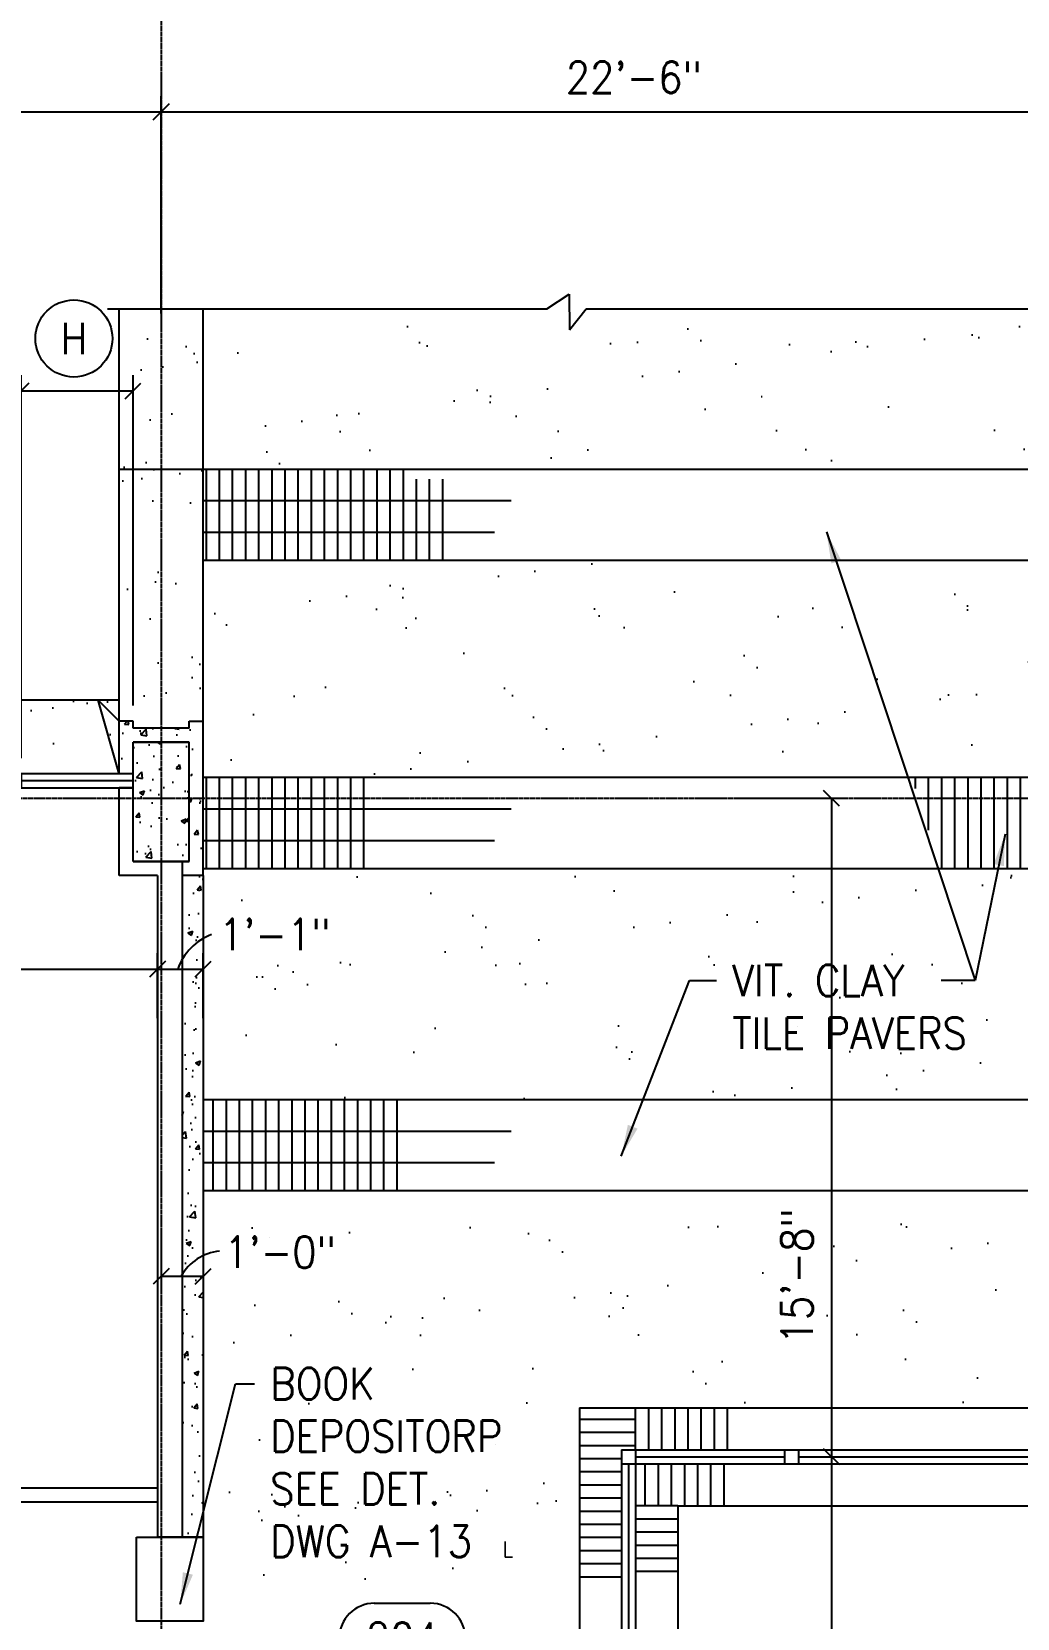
# Model space of a CAD drawing. Header units: inches. Extents: x 388 to 4053, y 352 to 2882.
# Drawn here: x 1710.1 to 1991.6, y 2171.1 to 2624.2 of the extents above; entities that cross this region are included whole.
import ezdxf
from ezdxf.enums import TextEntityAlignment as Align

# ---------------------------------------------------------------- set-up
doc = ezdxf.new("R2010")
doc.units = ezdxf.units.IN
doc.header["$LTSCALE"] = 0.5
doc.header["$MEASUREMENT"] = 0
doc.linetypes.add('CENTER', pattern=[3.25, 2.5, -0.25, 0.25, -0.25])
for name, color, linetype in [('A-ANNO-DIMS', 7, 'Continuous'), ('A-ANNO-TEXT', 7, 'Continuous'), ('A-COLS', 2, 'Continuous'), ('A-COLS-PATT', 8, 'Continuous'), ('A-DOOR-IDEN', 7, 'Continuous'), ('A-FLOR-LEVL', 2, 'Continuous'), ('A-FLOR-PATT', 8, 'Continuous'), ('A-FURN', 3, 'Continuous'), ('A-GLAZ', 3, 'Continuous'), ('A-GLAZ-IDEN', 7, 'Continuous'), ('A-GRID', 8, 'CENTER'), ('A-SECT-SYMB', 7, 'Continuous'), ('A-WALL', 2, 'Continuous'), ('A-WALL-PATT', 8, 'Continuous')]:
    doc.layers.add(name, color=color, linetype=linetype)
doc.styles.add('ROMANS', font='romans.shx', dxfattribs={"width": 0.9})
doc.dimstyles.new('DIM96', dxfattribs={"dimscale": 96, "dimtxt": 0.09375, "dimasz": 0.046875, "dimexe": 0.046875, "dimexo": 0.046875, "dimgap": 0.046875, "dimtad": 1, "dimdec": 4, "dimzin": 3, "dimdsep": 46, "dimlunit": 4, "dimtxsty": 'ROMANS', "dimblk": 'OBLIQUE', "dimcen": 0.046875, "dimaunit": 1, "dimazin": 0, "dimtfac": 0.7, "dimtdec": 4, "dimtofl": 0, "dimtmove": 2, "dimatfit": 3, "dimldrblk": 'OBLIQUE', "dimfxl": 0, "dimfrac": 1, "dimtolj": 1, "dimtzin": 0, "dimarcsym": 0})
doc.dimstyles.new('LD96', dxfattribs={"dimscale": 96, "dimtxt": 0.09375, "dimasz": 0.09375, "dimexe": 0.046875, "dimexo": 0.046875, "dimgap": 0.046875, "dimtad": 0, "dimdec": 4, "dimzin": 3, "dimdsep": 46, "dimlunit": 4, "dimtxsty": 'ROMANS', "dimcen": 0.046875, "dimaunit": 1, "dimadec": 0, "dimazin": 0, "dimtfac": 0.7, "dimtdec": 4, "dimtofl": 0, "dimtmove": 2, "dimatfit": 3, "dimfxl": 0, "dimfrac": 1, "dimtolj": 1, "dimtzin": 0, "dimarcsym": 0})
pattern_1 = [(90, (8.7496, 0.503), (-3.75, 2e-16), [])]
pattern_2 = [(37.5, (10.54, -1.04), (-1.25987, 38.53648), [0, -30.4, 0, -34, 0, -32.5]), (7.5, (10.54, -1.04), (35.3955, 56.4429), [0, -16.4, 0, -27.4, 0, -10.5]), (327.5, (-14.06, -1.04), (62.28284, 0.11318), [0, -10, 0, -36, 0, -47]), (317.5, (-14.06, -1.04), (60.1225, 17.5535), [0, -5, 0, -23.6, 0, -27])]

# ---------------------------------------------------------------- blocks, each defined once
blk = doc.blocks.new('_Oblique')
at = {"color": 0, "lineweight": -2}
blk.add_line((-0.5, -0.5), (0.5, 0.5), dxfattribs=at)
blk = doc.blocks.new('*D2')
at = {"layer": 'A-ANNO-DIMS', "color": 0, "lineweight": -2}
for p, q in [((659.08, 2615.5), (659.08, 2657.96)), ((3645.08, 2530.14), (3645.08, 2657.96)), ((659.08, 2653.46), (3645.08, 2653.46))]:
    blk.add_line(p, q, dxfattribs=at)
at = {"layer": 'Defpoints', "color": 0}
for p in [(3645.08, 2653.46), (659.08, 2611), (3645.08, 2525.64)]:
    blk.add_point(p, dxfattribs=at)
at = {"layer": 'A-ANNO-DIMS', "color": 0, "lineweight": -2, "xscale": 4.5, "yscale": 4.5, "zscale": 4.5, "rotation": 180}
blk.add_blockref('_Oblique', (659.08, 2653.46), dxfattribs=at)
at = {"layer": 'A-ANNO-DIMS', "color": 0, "lineweight": -2, "xscale": 4.5, "yscale": 4.5, "zscale": 4.5}
blk.add_blockref('_Oblique', (3645.08, 2653.46), dxfattribs=at)
at = {"layer": 'A-ANNO-DIMS', "color": 0, "insert": (2152.08, 2663.31), "char_height": 9, "attachment_point": 5, "style": 'ROMANS'}
blk.add_mtext('\\A1;248\'-10"', dxfattribs=at)
blk = doc.blocks.new('*D6')
at = {"layer": 'A-ANNO-DIMS', "color": 0, "lineweight": -2}
for p, q in [((1477.08, 2547.74), (1477.08, 2605.8)), ((1747.08, 2543.74), (1747.08, 2605.8)), ((1477.08, 2601.3), (1747.08, 2601.3))]:
    blk.add_line(p, q, dxfattribs=at)
at = {"layer": 'Defpoints', "color": 0}
for p in [(1747.08, 2601.3), (1477.08, 2543.24), (1747.08, 2539.24)]:
    blk.add_point(p, dxfattribs=at)
at = {"layer": 'A-ANNO-DIMS', "color": 0, "lineweight": -2, "xscale": 4.5, "yscale": 4.5, "zscale": 4.5, "rotation": 180}
blk.add_blockref('_Oblique', (1477.08, 2601.3), dxfattribs=at)
at = {"layer": 'A-ANNO-DIMS', "color": 0, "lineweight": -2, "xscale": 4.5, "yscale": 4.5, "zscale": 4.5}
blk.add_blockref('_Oblique', (1747.08, 2601.3), dxfattribs=at)
at = {"layer": 'A-ANNO-DIMS', "color": 0, "insert": (1612.08, 2611.16), "char_height": 9, "attachment_point": 5, "style": 'ROMANS'}
blk.add_mtext('\\A1;22\'-6"', dxfattribs=at)
blk = doc.blocks.new('*D7')
at = {"layer": 'A-ANNO-DIMS', "color": 0, "lineweight": -2}
for p, q in [((1747.08, 2543.74), (1747.08, 2605.8)), ((2017.08, 2534.7), (2017.08, 2605.8)), ((1747.08, 2601.3), (2017.08, 2601.3))]:
    blk.add_line(p, q, dxfattribs=at)
at = {"layer": 'Defpoints', "color": 0}
for p in [(2017.08, 2601.3), (1747.08, 2539.24), (2017.08, 2530.2)]:
    blk.add_point(p, dxfattribs=at)
at = {"layer": 'A-ANNO-DIMS', "color": 0, "lineweight": -2, "xscale": 4.5, "yscale": 4.5, "zscale": 4.5, "rotation": 180}
blk.add_blockref('_Oblique', (1747.08, 2601.3), dxfattribs=at)
at = {"layer": 'A-ANNO-DIMS', "color": 0, "lineweight": -2, "xscale": 4.5, "yscale": 4.5, "zscale": 4.5}
blk.add_blockref('_Oblique', (2017.08, 2601.3), dxfattribs=at)
at = {"layer": 'A-ANNO-DIMS', "color": 0, "insert": (1882.08, 2611.16), "char_height": 9, "attachment_point": 5, "style": 'ROMANS'}
blk.add_mtext('\\A1;22\'-6"', dxfattribs=at)
blk = doc.blocks.new('GLAZ1')
for p, q in [((0, 0), (-4, 0)), ((-4, 0), (-4, -32)), ((-2, -32), (-2, 0)), ((0, -32), (0, 0)), ((-4, -32), (0, -32))]:
    blk.add_line(p, q)
blk = doc.blocks.new('IDEN3')
for p, q in [((-0.0833, 0.1042), (0.0833, 0.1042)), ((-0.0833, -0.1042), (0.0833, -0.1042))]:
    blk.add_line(p, q)
for centre, start, end in [((-0.0833, 0), 90, 270), ((0.0833, 0), 270, 90)]:
    blk.add_arc(centre, 0.1042, start, end)
at = {"style": 'ROMANS', "width": 0.9}
blk.add_attdef('#', text='', height=0.0938, dxfattribs=at).set_placement((0, 0), align=Align.MIDDLE_CENTER)
blk = doc.blocks.new('IDENM1')
blk.add_circle((0, 0), 0.1146)
at = {"style": 'ROMANS', "width": 0.9}
blk.add_attdef('#', text='', height=0.0938, dxfattribs=at).set_placement((0, 0), align=Align.MIDDLE)
blk = doc.blocks.new('*D49')
at = {"layer": 'A-ANNO-DIMS', "color": 0, "lineweight": -2}
for p, q in [((1614.08, 2350.47), (1614.08, 2361.03)), ((1746.08, 2342.45), (1746.08, 2361.03)), ((1614.08, 2356.53), (1746.08, 2356.53))]:
    blk.add_line(p, q, dxfattribs=at)
at = {"layer": 'Defpoints', "color": 0}
for p in [(1746.08, 2356.53), (1614.08, 2345.97), (1746.08, 2337.95)]:
    blk.add_point(p, dxfattribs=at)
at = {"layer": 'A-ANNO-DIMS', "color": 0, "lineweight": -2, "xscale": 4.5, "yscale": 4.5, "zscale": 4.5, "rotation": 180}
blk.add_blockref('_Oblique', (1614.08, 2356.53), dxfattribs=at)
at = {"layer": 'A-ANNO-DIMS', "color": 0, "lineweight": -2, "xscale": 4.5, "yscale": 4.5, "zscale": 4.5}
blk.add_blockref('_Oblique', (1746.08, 2356.53), dxfattribs=at)
at = {"layer": 'A-ANNO-DIMS', "color": 0, "insert": (1655.22, 2366.39), "char_height": 9, "attachment_point": 5, "style": 'ROMANS'}
blk.add_mtext('\\A1;11\'-0"', dxfattribs=at)
blk = doc.blocks.new('*D50')
at = {"layer": 'A-ANNO-DIMS', "color": 0, "lineweight": -2}
for p, q in [((1746.08, 2342.45), (1746.08, 2361.03)), ((1759.08, 2342.45), (1759.08, 2361.03)), ((1746.08, 2356.53), (1759.08, 2356.53))]:
    blk.add_line(p, q, dxfattribs=at)
at = {"layer": 'Defpoints', "color": 0}
for p in [(1759.08, 2356.53), (1746.08, 2337.95), (1759.08, 2337.95)]:
    blk.add_point(p, dxfattribs=at)
at = {"layer": 'A-ANNO-DIMS', "color": 0, "lineweight": -2, "xscale": 4.5, "yscale": 4.5, "zscale": 4.5, "rotation": 180}
blk.add_blockref('_Oblique', (1746.08, 2356.53), dxfattribs=at)
at = {"layer": 'A-ANNO-DIMS', "color": 0, "lineweight": -2, "xscale": 4.5, "yscale": 4.5, "zscale": 4.5}
blk.add_blockref('_Oblique', (1759.08, 2356.53), dxfattribs=at)
at = {"layer": 'A-ANNO-DIMS', "color": 0, "insert": (1779.57, 2366.39), "char_height": 9, "attachment_point": 5, "style": 'ROMANS'}
blk.add_mtext('\\A1;1\'-1"', dxfattribs=at)
blk = doc.blocks.new('*D56')
at = {"layer": 'A-ANNO-DIMS', "color": 0, "lineweight": -2}
for p, q in [((1911.57, 2405.28), (1943.02, 2405.28)), ((1938.52, 2405.28), (1938.52, 2217.28)), ((1934.6, 2217.28), (1943.02, 2217.28))]:
    blk.add_line(p, q, dxfattribs=at)
at = {"layer": 'Defpoints', "color": 0}
for p in [(1907.07, 2405.28), (1930.1, 2217.28), (1938.52, 2217.28)]:
    blk.add_point(p, dxfattribs=at)
at = {"layer": 'A-ANNO-DIMS', "color": 0, "lineweight": -2, "xscale": 4.5, "yscale": 4.5, "zscale": 4.5}
for p, rotation in [((1938.52, 2405.28), 90), ((1938.52, 2217.28), 270)]:
    blk.add_blockref('_Oblique', p, dxfattribs=dict(at, rotation=rotation))
at = {"layer": 'A-ANNO-DIMS', "color": 0, "insert": (1928.66, 2268.79), "char_height": 9, "attachment_point": 5, "rotation": 90, "style": 'ROMANS'}
blk.add_mtext('\\A1;15\'-8"', dxfattribs=at)
blk = doc.blocks.new('*D57')
at = {"layer": 'A-ANNO-DIMS', "color": 0, "lineweight": -2}
for p, q in [((1934.6, 2217.28), (1943.02, 2217.28)), ((1938.52, 2217.28), (1938.52, 1857.28)), ((1932.59, 1857.28), (1943.02, 1857.28))]:
    blk.add_line(p, q, dxfattribs=at)
at = {"layer": 'Defpoints', "color": 0}
for p in [(1930.1, 2217.28), (1928.09, 1857.28), (1938.52, 1857.28)]:
    blk.add_point(p, dxfattribs=at)
at = {"layer": 'A-ANNO-DIMS', "color": 0, "lineweight": -2, "xscale": 4.5, "yscale": 4.5, "zscale": 4.5}
for p, rotation in [((1938.52, 2217.28), 90), ((1938.52, 1857.28), 270)]:
    blk.add_blockref('_Oblique', p, dxfattribs=dict(at, rotation=rotation))
at = {"layer": 'A-ANNO-DIMS', "color": 0, "insert": (1928.66, 2037.28), "char_height": 9, "attachment_point": 5, "rotation": 90, "style": 'ROMANS'}
blk.add_mtext('\\A1;30\'-0"', dxfattribs=at)
blk = doc.blocks.new('*D89')
at = {"layer": 'A-GLAZ-IDEN', "color": 0, "lineweight": -2}
for p, q in [((1707.08, 2416.78), (1707.08, 2526.08)), ((1739.08, 2431.78), (1739.08, 2526.08)), ((1739.08, 2521.58), (1707.08, 2521.58))]:
    blk.add_line(p, q, dxfattribs=at)
at = {"layer": 'Defpoints', "color": 0}
for p in [(1707.08, 2521.58), (1739.08, 2427.28), (1707.08, 2412.28)]:
    blk.add_point(p, dxfattribs=at)
at = {"layer": 'A-GLAZ-IDEN', "color": 0, "lineweight": -2, "xscale": 4.5, "yscale": 4.5, "zscale": 4.5, "rotation": 180}
blk.add_blockref('_Oblique', (1707.08, 2521.58), dxfattribs=at)
at = {"layer": 'A-GLAZ-IDEN', "color": 0, "lineweight": -2, "xscale": 4.5, "yscale": 4.5, "zscale": 4.5}
blk.add_blockref('_Oblique', (1739.08, 2521.58), dxfattribs=at)
blk = doc.blocks.new('*D209')
at = {"layer": 'A-ANNO-DIMS', "color": 0, "lineweight": -2}
for p, q in [((1747.08, 2281.49), (1747.08, 2264.3)), ((1759.08, 2279.2), (1759.08, 2264.3)), ((1747.08, 2268.8), (1759.08, 2268.8))]:
    blk.add_line(p, q, dxfattribs=at)
at = {"layer": 'Defpoints', "color": 0}
for p in [(1747.08, 2285.99), (1759.08, 2283.7), (1759.08, 2268.8)]:
    blk.add_point(p, dxfattribs=at)
at = {"layer": 'A-ANNO-DIMS', "color": 0, "lineweight": -2, "xscale": 4.5, "yscale": 4.5, "zscale": 4.5, "rotation": 180}
blk.add_blockref('_Oblique', (1747.08, 2268.8), dxfattribs=at)
at = {"layer": 'A-ANNO-DIMS', "color": 0, "lineweight": -2, "xscale": 4.5, "yscale": 4.5, "zscale": 4.5}
blk.add_blockref('_Oblique', (1759.08, 2268.8), dxfattribs=at)
at = {"layer": 'A-ANNO-DIMS', "color": 0, "insert": (1781.07, 2275.68), "char_height": 9, "attachment_point": 5, "style": 'ROMANS'}
blk.add_mtext('\\A1;1\'-0"', dxfattribs=at)
blk = doc.blocks.new('4')
for p, q in [((-8, -18), (-8, 16)), ((8, 16), (-8, 16)), ((8, -18), (8, 16)), ((8, -18), (-8, -18))]:
    blk.add_line(p, q)

msp = doc.modelspace()

# ---------------------------------------------------------------- hatches: boundary and pattern name
at = {"layer": 'A-COLS-PATT'}
h = msp.add_hatch(dxfattribs=at)
h.set_pattern_fill('AR-CONC', color=256, scale=2, style=0)
h.set_pattern_definition([(50, (780.299, 26.945), (14.345204, -1.255043), [1.5, -16.5]), (355, (780.299, 26.945), (-2.77503, 15.04384), [1.2, -13.2]), (100.4514, (781.495, 26.841), (11.57019, 13.78879), [1.2748, -14.02284]), (46.1842, (780.3, 30.945), (21.34482, -3.31038), [2.25, -24.75]), (96.6356, (782.078, 30.67), (18.69325, 19.48236), [1.9122, -21.03426]), (351.1842, (780.3, 30.945), (18.69324, 19.48237), [1.8, -19.8]), (21, (782.299, 29.945), (11.93814, -8.05238), [1.5, -16.5]), (326, (782.299, 29.945), (4.86631, 14.503), [1.2, -13.2]), (71.4514, (783.294, 29.274), (16.80445, 6.45061), [1.2748, -14.02284]), (37.5, (780.299, 26.9454), (0.243197, 6.657877), [0, -13.04, 0, -13.4, 0, -13.25]), (7.5, (780.299, 26.9454), (5.26139, 7.888234), [0, -7.64, 0, -12.74, 0, -5.05]), (327.5, (775.839, 26.9454), (10.676449, -0.451097), [0, -5, 0, -15.6, 0, -20.7]), (317.5, (773.839, 26.945), (11.663723, 2.0021), [0, -6.5, 0, -10.36, 0, -14.7])])
h.paths.add_polyline_path([(1755.08318, 2421.27553), (1739.08318, 2421.27553), (1739.08318, 2387.27553), (1755.08318, 2387.27553)])
at = {"layer": 'A-FLOR-PATT'}
h = msp.add_hatch(dxfattribs=at)
h.set_pattern_fill('AR-SAND', color=256, scale=20, style=0)
h.set_pattern_definition([(37.5, (14.52, 1.14), (-1.25987, 38.53648), [0, -30.4, 0, -34, 0, -32.5]), (7.5, (14.52, 1.14), (35.3955, 56.4429), [0, -16.4, 0, -27.4, 0, -10.5]), (327.5, (-10.08, 1.14), (62.28284, 0.11318), [0, -10, 0, -36, 0, -47]), (317.5, (-10.08, 1.14), (60.1225, 17.5535), [0, -5, 0, -23.6, 0, -27])])
h.paths.add_polyline_path([(2171.01307, 2545.01088), (2109.86807, 2545.01088), (2104.64209, 2539.92909), (2103.24337, 2551.43029), (2098.55368, 2545.01088), (1868.49222, 2545.01088), (1863.70536, 2539.05197), (1863.56031, 2549.19273), (1857.17782, 2545.01088), (1759.08318, 2545.01088), (1759.08318, 2499.27553), (2171.01307, 2499.27553)])
h.paths.add_polyline_path([(2498.51812, 2545.01088), (2401.47022, 2545.01088), (2400.72649, 2548.72736), (2394.73769, 2539.92909), (2393.33898, 2551.43029), (2388.64928, 2545.01088), (2171.01307, 2545.01088), (2171.01307, 2499.27553), (2498.51812, 2499.27553)])
h.paths.add_polyline_path([(2545.08318, 2545.01088), (2498.51812, 2545.01088), (2498.51812, 2499.27553), (2545.08318, 2499.27553)])
h = msp.add_hatch(dxfattribs=at)
h.set_pattern_fill('AR-SAND', color=256, scale=12, style=0)
h.set_pattern_definition([(37.5, (14.52, 1.141), (-0.75592, 23.12189), [0, -18.24, 0, -20.4, 0, -19.5]), (7.5, (14.52, 1.14), (21.23732, 33.86575), [0, -9.84, 0, -16.44, 0, -6.3]), (327.5, (-0.24, 1.141), (37.3697, 0.06791), [0, -6, 0, -21.6, 0, -28.2]), (317.5, (-0.24, 1.14), (36.07352, 10.5321), [0, -3, 0, -14.16, 0, -16.2])])
h.paths.add_polyline_path([(1729.08318, 2433.27553), (1595.51942, 2433.27553), (1595.51942, 2416.77553), (1709.08318, 2416.77553), (1709.08318, 2412.27553), (1735.08318, 2412.27553)])
h.paths.add_polyline_path([(1729.08318, 2433.27553), (1735.08318, 2412.27553), (1735.08318, 2427.27553)])
h.paths.add_polyline_path([(1735.08318, 2433.27553), (1729.08318, 2433.27553), (1735.08318, 2427.27553)], flags=17)
h.paths.add_polyline_path([(1759.08318, 2499.27553), (1735.08318, 2499.27553), (1735.08318, 2427.27553), (1739.08318, 2427.27553), (1739.08318, 2425.27553), (1755.08318, 2425.27553), (1755.08318, 2427.27553), (1759.08318, 2427.27553)])
h.paths.add_polyline_path([(1759.08318, 2545.01088), (1735.08318, 2545.01088), (1735.08318, 2499.27553), (1759.08318, 2499.27553)])
h = msp.add_hatch(dxfattribs=at)
h.set_pattern_fill('LINE', color=256, scale=30, angle=90, style=0)
h.set_pattern_definition(pattern_1)
h.paths.add_polyline_path([(1829.33944, 2496.38088), (1819.44504, 2496.38088), (1819.44504, 2499.27553), (1759.08318, 2499.27553), (1759.08318, 2490.27553), (1829.33944, 2490.27553)])
h.paths.add_polyline_path([(1829.33944, 2490.27553), (1759.08318, 2490.27553), (1759.08318, 2481.27553), (1829.33944, 2481.27553)])
h.paths.add_polyline_path([(1829.33944, 2481.27553), (1759.08318, 2481.27553), (1759.08318, 2473.27553), (1829.33944, 2473.27553)])
h = msp.add_hatch(dxfattribs=at)
h.set_pattern_fill('AR-SAND', color=256, scale=20, style=0)
h.set_pattern_definition([(37.5, (8.75, 0.503), (-1.25987, 38.53648), [0, -30.4, 0, -34, 0, -32.5]), (7.5, (8.75, 0.503), (35.3955, 56.4429), [0, -16.4, 0, -27.4, 0, -10.5]), (327.5, (-15.85, 0.503), (62.28284, 0.11318), [0, -10, 0, -36, 0, -47]), (317.5, (-15.85, 0.503), (60.1225, 17.5535), [0, -5, 0, -23.6, 0, -27])])
h.paths.add_polyline_path([(2005.08318, 2411.27553), (2005.08318, 2427.27553), (2009.08318, 2427.27553), (2009.08318, 2425.27553), (2017.08318, 2425.27553), (2017.08318, 2473.27553), (1759.08318, 2473.27553), (1759.08318, 2425.27553), (1767.08318, 2433.27553), (1759.08318, 2414.27553), (1759.08318, 2411.27553)])
h.paths.add_polyline_path([(2171.01307, 2411.27553), (2171.01307, 2473.27553), (2017.08318, 2473.27553), (2017.08318, 2425.27553), (2025.08318, 2425.27553), (2025.08318, 2427.27553), (2029.08318, 2427.27553), (2029.08318, 2411.27553)])
h.paths.add_polyline_path([(2275.08318, 2411.27553), (2275.08318, 2427.27553), (2279.08318, 2427.27553), (2279.08318, 2425.27553), (2287.08318, 2425.27553), (2287.08318, 2473.27553), (2171.01307, 2473.27553), (2171.01307, 2411.27553)])
h.paths.add_polyline_path([(2498.51812, 2411.27553), (2498.51812, 2473.27553), (2287.08318, 2473.27553), (2287.08318, 2425.27553), (2295.08318, 2425.27553), (2295.08318, 2427.27553), (2299.08318, 2427.27553), (2299.08318, 2411.27553)])
h.paths.add_polyline_path([(2537.08318, 2433.27553), (2545.08318, 2425.27553), (2545.08318, 2473.27553), (2498.51812, 2473.27553), (2498.51812, 2411.27553), (2545.08318, 2411.27553), (2545.08318, 2414.27553)])
h.paths.add_polyline_path([(2039.90008, 2446.47384), (2287.78579, 2446.47384), (2287.78579, 2459.97384), (2039.90008, 2459.97384)], flags=9)
h = msp.add_hatch(dxfattribs=at)
h.set_pattern_fill('LINE', color=256, scale=30, angle=90, style=0)
h.set_pattern_definition(pattern_1)
h.paths.add_polyline_path([(1807.5171, 2411.27553), (1759.08318, 2411.27553), (1759.08318, 2405.27553), (1807.5171, 2405.27553)])
h.paths.add_polyline_path([(1807.5171, 2405.27553), (1759.08318, 2405.27553), (1759.08318, 2402.27553), (1807.5171, 2402.27553)])
h.paths.add_polyline_path([(1807.5171, 2402.27553), (1759.08318, 2402.27553), (1759.08318, 2393.27553), (1807.5171, 2393.27553)])
h.paths.add_polyline_path([(1807.5171, 2393.27553), (1759.08318, 2393.27553), (1759.08318, 2385.27553), (1807.5171, 2385.27553)])
h = msp.add_hatch(dxfattribs=at)
h.set_pattern_fill('LINE', color=256, scale=30, angle=90, style=0)
h.set_pattern_definition(pattern_1)
h.paths.add_polyline_path([(2005.08318, 2411.27553), (1961.48239, 2411.27553), (1963.37526, 2405.27553), (2005.08318, 2405.27553)])
h.paths.add_polyline_path([(2005.08318, 2405.27553), (1963.37526, 2405.27553), (1969.68483, 2385.27553), (2005.08318, 2385.27553)])
h = msp.add_hatch(dxfattribs=at)
h.set_pattern_fill('AR-SAND', color=256, scale=20, style=0)
h.set_pattern_definition(pattern_2)
h.paths.add_polyline_path([(2299.08318, 2385.27553), (2299.08318, 2383.27553), (2295.08318, 2383.27553), (2295.08318, 2385.27553), (2279.08318, 2385.27553), (2279.08318, 2383.27553), (2275.08318, 2383.27553), (2275.08318, 2385.27553), (2029.08318, 2385.27553), (2029.08318, 2383.27553), (2025.08318, 2383.27553), (2025.08318, 2385.27553), (2017.08318, 2385.27553), (2017.08318, 2319.27553), (2545.08318, 2319.27553), (2545.08318, 2383.27553), (2545.08318, 2385.27553)])
h.paths.add_polyline_path([(2017.08318, 2385.27553), (2009.08318, 2385.27553), (2009.08318, 2383.27553), (2005.08318, 2383.27553), (2005.08318, 2385.27553), (1759.08318, 2385.27553), (1759.08318, 2383.27553), (1759.08318, 2319.27553), (2017.08318, 2319.27553)])
h.paths.add_polyline_path([(2220.0062, 2358.05213), (2327.49192, 2358.05213), (2327.49192, 2329.55213), (2220.0062, 2329.55213)], flags=24)
h.paths.add_polyline_path([(1761.50195, 2373.99322), (1797.63052, 2373.99322), (1797.63052, 2358.77894), (1761.50195, 2358.77894)], flags=24)
h.paths.add_polyline_path([(1907.91591, 2359.98783), (1987.24448, 2359.98783), (1987.24448, 2331.48783), (1907.91591, 2331.48783)], flags=24)
h = msp.add_hatch(dxfattribs=at)
h.set_pattern_fill('LINE', color=256, scale=30, angle=90, style=0)
h.set_pattern_definition([(90, (10.704, -0.3172), (-3.75, 2e-16), [])])
h.paths.add_polyline_path([(1816.0519, 2319.27553), (1759.08318, 2319.27553), (1759.08318, 2310.27553), (1816.0519, 2310.27553)])
h.paths.add_polyline_path([(1816.0519, 2310.27553), (1759.08318, 2310.27553), (1759.08318, 2301.27553), (1816.0519, 2301.27553)])
h.paths.add_polyline_path([(1816.0519, 2301.27553), (1759.08318, 2301.27553), (1759.08318, 2293.27553), (1816.0519, 2293.27553)])
h = msp.add_hatch(dxfattribs=at)
h.set_pattern_fill('AR-SAND', color=256, scale=20, style=0)
h.set_pattern_definition(pattern_2)
h.paths.add_polyline_path([(1866.58318, 2231.27553), (2017.08318, 2231.27553), (2017.08318, 2293.27553), (1759.08318, 2293.27553), (1759.08318, 2194.27553), (1759.08318, 2170.27553), (1759.08318, 2141.27553), (1786.33318, 2141.27553), (1786.33318, 2159.27553, -0.287007575), (1815.10817, 2141.27553), (1821.55819, 2141.27553, -0.287007575), (1850.33318, 2159.27553), (1850.33318, 2141.27553), (1866.58318, 2141.27553)])
h.paths.add_polyline_path([(1823.94978, 2155.42405), (1807.94978, 2155.42405, -1), (1807.94978, 2175.42405), (1823.94978, 2175.42405, -1)], flags=16)
h.paths.add_polyline_path([(2017.08318, 2293.27553), (2017.08318, 2231.27553), (2287.08318, 2231.27553), (2287.08318, 2293.27553)])
h.paths.add_polyline_path([(2271.78924, 2260.3664, -0.201565858), (2265.78632, 2246.08069), (2251.78924, 2232.3664), (2237.79215, 2246.08069, -0.201565858), (2231.78924, 2260.3664, -1)], flags=16)
h.paths.add_polyline_path([(2287.08318, 2293.27553), (2287.08318, 2231.27553), (2437.58318, 2231.27553), (2437.58318, 2141.27553), (2453.83318, 2141.27553), (2453.83318, 2159.27553, -0.287007575), (2482.60817, 2141.27553), (2489.05819, 2141.27553, -0.287007575), (2517.83318, 2159.27553), (2517.83318, 2141.27553), (2545.08318, 2141.27553), (2545.08318, 2293.27553)])
h.paths.add_polyline_path([(2475.70332, 2175.42405), (2491.70332, 2175.42405, -1), (2491.70332, 2155.42405), (2475.70332, 2155.42405, -1)], flags=16)
h.paths.add_polyline_path([(1803.09263, 2158.67327), (1828.80692, 2158.67327), (1828.80692, 2172.17327), (1803.09263, 2172.17327)], flags=8)
h.paths.add_polyline_path([(1921.0576, 2246.86756), (1921.0576, 2290.71042), (1936.27189, 2290.71042), (1936.27189, 2246.86756)], flags=24)
h.paths.add_polyline_path([(1763.00136, 2283.28473), (1799.12993, 2283.28473), (1799.12993, 2268.07044), (1763.00136, 2268.07044)], flags=24)
h.paths.add_polyline_path([(1844.26605, 2185.63207), (1848.83033, 2185.63207), (1848.83033, 2192.38207), (1844.26605, 2192.38207)], flags=24)
h.paths.add_polyline_path([(1775.97228, 2244.87437), (1851.44371, 2244.87437), (1851.44371, 2186.37437), (1775.97228, 2186.37437)], flags=24)
h.paths.add_polyline_path([(2121.92162, 2242.01438), (2126.4859, 2242.01438), (2126.4859, 2248.76438), (2121.92162, 2248.76438)], flags=24)
h.paths.add_polyline_path([(2021.17965, 2270.91219), (2155.27965, 2270.91219), (2155.27965, 2242.41219), (2021.17965, 2242.41219)], flags=24)
h.paths.add_polyline_path([(2472.19618, 2158.67327), (2495.21046, 2158.67327), (2495.21046, 2172.17327), (2472.19618, 2172.17327)], flags=8)
h.paths.add_polyline_path([(2507.36352, 2293.10073), (2543.49209, 2293.10073), (2543.49209, 2277.88645), (2507.36352, 2277.88645)], flags=24)
h.paths.add_polyline_path([(2513.51944, 2170.28313), (2513.51944, 2216.44028), (2527.01944, 2216.44028), (2527.01944, 2170.28313)], flags=24)
h = msp.add_hatch(dxfattribs=at)
h.set_pattern_fill('LINE', color=256, scale=30, style=0)
h.set_pattern_definition([(0, (8.7496, 0.503), (0, 3.75), [])])
h.paths.add_polyline_path([(1882.58318, 2231.27553), (1866.58318, 2231.27553), (1866.58318, 2182.7127), (1878.58318, 2181.20417), (1878.58318, 2219.27553), (1882.58318, 2219.27553)])
h = msp.add_hatch(dxfattribs=at)
h.set_pattern_fill('LINE', color=256, scale=30, angle=90, style=0)
h.set_pattern_definition([(90, (7.583, 0.503), (-3.75, 2e-16), [])])
h.paths.add_polyline_path([(1910.51424, 2231.27553), (1881.41675, 2231.27553), (1881.41675, 2219.27553), (1910.69094, 2219.27553)])
h = msp.add_hatch(dxfattribs=at)
h.set_pattern_fill('LINE', color=256, scale=30, angle=90, style=0)
h.set_pattern_definition([(90, (10.328, 2.06), (-3.75, 2e-16), [])])
h.paths.add_polyline_path([(1909.58318, 2215.27553), (1882.58318, 2215.27553), (1882.58318, 2203.27553), (1894.58318, 2203.27553), (1909.58318, 2203.27553)])
h = msp.add_hatch(dxfattribs=at)
h.set_pattern_fill('LINE', color=256, scale=30, style=0)
h.set_pattern_definition([(0, (10.328, 2.06), (0, 3.75), [])])
h.paths.add_polyline_path([(1894.58318, 2203.27553), (1882.58318, 2203.27553), (1882.58318, 2183.00294), (1894.58318, 2183.00294)])
at = {"layer": 'A-WALL-PATT'}
h = msp.add_hatch(dxfattribs=at)
h.set_pattern_fill('AR-CONC', color=256, scale=2, style=0)
h.set_pattern_definition([(50, (10.328, 2.06), (14.345204, -1.255043), [1.5, -16.5]), (355, (10.328, 2.06), (-2.77503, 15.04384), [1.2, -13.2]), (100.4514, (11.523, 1.955), (11.57019, 13.78879), [1.274804, -14.02284]), (46.1842, (10.328, 6.06), (21.34482, -3.31038), [2.25, -24.75]), (96.6356, (12.107, 5.784), (18.69325, 19.48236), [1.9122, -21.03426]), (351.1842, (10.328, 6.06), (18.69324, 19.48237), [1.8, -19.8]), (21, (12.328, 5.06), (11.93814, -8.05238), [1.5, -16.5]), (326, (12.328, 5.06), (4.86631, 14.503), [1.2, -13.2]), (71.4514, (13.323, 4.389), (16.80445, 6.45061), [1.274804, -14.02284]), (37.5, (10.328, 2.06), (0.243197, 6.657877), [0, -13.04, 0, -13.4, 0, -13.25]), (7.5, (10.328, 2.06), (5.26139, 7.888234), [0, -7.64, 0, -12.74, 0, -5.05]), (327.5, (5.868, 2.06), (10.676449, -0.451097), [0, -5, 0, -15.6, 0, -20.7]), (317.5, (3.868, 2.06), (11.663723, 2.0021), [0, -6.5, 0, -10.36, 0, -14.7])])
h.paths.add_polyline_path([(1747.08318, 2425.27553), (1739.08318, 2425.27553), (1739.08318, 2427.27553), (1735.08318, 2427.27553), (1735.08318, 2412.27553), (1739.08318, 2412.27553), (1739.08318, 2421.27553), (1747.08318, 2421.27553)])
h.paths.add_polyline_path([(1759.08318, 2427.27553), (1755.08318, 2427.27553), (1755.08318, 2425.27553), (1747.08318, 2425.27553), (1747.08318, 2421.27553), (1755.08318, 2421.27553), (1755.08318, 2405.27553), (1759.08318, 2405.27553)])
h.paths.add_polyline_path([(1759.08318, 2405.27553), (1755.08318, 2405.27553), (1755.08318, 2387.27553), (1753.08318, 2387.27553), (1753.08318, 2383.27553), (1759.08318, 2383.27553)])
h = msp.add_hatch(dxfattribs=at)
h.set_pattern_fill('AR-CONC', color=256, scale=2, style=0)
h.set_pattern_definition([(50, (8.345, 1.141), (14.345204, -1.255043), [1.5, -16.5]), (355, (8.345, 1.141), (-2.77503, 15.04384), [1.2, -13.2]), (100.4514, (9.54, 1.037), (11.57019, 13.78879), [1.274804, -14.02284]), (46.1842, (8.345, 5.141), (21.34482, -3.31038), [2.25, -24.75]), (96.6356, (10.123, 4.866), (18.69325, 19.48236), [1.9122, -21.03426]), (351.1842, (8.345, 5.141), (18.69324, 19.48237), [1.8, -19.8]), (21, (10.345, 4.141), (11.93814, -8.05238), [1.5, -16.5]), (326, (10.345, 4.141), (4.86631, 14.503), [1.2, -13.2]), (71.4514, (11.34, 3.47), (16.80445, 6.45061), [1.274804, -14.02284]), (37.5, (8.3445, 1.1414), (0.243197, 6.657877), [0, -13.04, 0, -13.4, 0, -13.25]), (7.5, (8.3445, 1.1414), (5.26139, 7.888234), [0, -7.64, 0, -12.74, 0, -5.05]), (327.5, (3.8845, 1.1414), (10.676449, -0.451097), [0, -5, 0, -15.6, 0, -20.7]), (317.5, (1.885, 1.141), (11.663723, 2.0021), [0, -6.5, 0, -10.36, 0, -14.7])])
h.paths.add_polyline_path([(1753.08318, 2359.2619, -0.132051495), (1759.08318, 2365.25992), (1759.08318, 2383.27553), (1753.08318, 2383.27553)])
h.paths.add_polyline_path([(1759.08318, 2365.25992, 0.132051495), (1753.08318, 2359.2619), (1753.08318, 2269.28009, -0.146206105), (1759.08318, 2274.69556)])
h.paths.add_polyline_path([(1759.08318, 2274.69556, 0.146206105), (1753.08318, 2269.28009), (1753.08318, 2194.27553), (1759.08318, 2194.27553)])

# ---------------------------------------------------------------- linework, layer by layer
at = {"layer": 'A-ANNO-DIMS'}
for centre, radius, start, end in [((1767.24063, 2351.09978), 16.34177, 110.7051386, 160.5960917), ((1765.14523, 2261.94764), 14.11587, 95.8072541, 150.9487112)]:
    msp.add_arc(centre, radius, start, end, dxfattribs=at)
at = {"layer": 'A-FLOR-LEVL'}
for p, q in [((1735.08318, 2427.27553), (1735.08318, 2545.01088)), ((1759.08318, 2425.27553), (1759.08318, 2545.01088)), ((1735.08318, 2499.27553), (2569.08318, 2499.27553)), ((1759.08318, 2473.27553), (2545.08318, 2473.27553)), ((1735.08318, 2433.27553), (631.08318, 2433.27553)), ((1735.08318, 2427.27553), (1729.08318, 2433.27553)), ((1735.08318, 2412.27553), (1729.08318, 2433.27553)), ((1759.08318, 2411.27553), (2005.08318, 2411.27553)), ((1759.08318, 2385.27553), (2005.08318, 2385.27553)), ((1759.08318, 2319.27553), (2545.08318, 2319.27553)), ((1759.08318, 2293.27553), (2545.08318, 2293.27553)), ((1866.58318, 2231.27553), (2437.58318, 2231.27553)), ((1866.58318, 2231.27553), (1866.58318, 2141.27553)), ((1894.58318, 2203.27553), (2409.58318, 2203.27553)), ((1894.58318, 2203.27553), (1894.58318, 1868.27553))]:
    msp.add_line(p, q, dxfattribs=at)
at = {"layer": 'A-FLOR-PATT'}
for p, q in [((1759.08318, 2490.27553), (1847.0222, 2490.27553)), ((1759.08318, 2481.27553), (1842.24929, 2481.27553)), ((1759.08318, 2402.27553), (1847.0222, 2402.27553)), ((1759.08318, 2393.27553), (1842.24929, 2393.27553)), ((1759.08318, 2310.27553), (1847.0222, 2310.27553)), ((1759.08318, 2301.27553), (1842.24929, 2301.27553)), ((1894.58318, 2203.27553), (1882.58318, 2203.27553))]:
    msp.add_line(p, q, dxfattribs=at)
at = {"layer": 'A-FURN'}
msp.add_lwpolyline([(1740.08318, 2194.27553), (1759.08318, 2194.27553), (1759.08318, 2170.27553), (1740.08318, 2170.27553)], close=True, dxfattribs=at)
at = {"layer": 'A-GLAZ'}
for p, q in [((1878.58318, 2219.27553), (2425.58318, 2219.27553)), ((1878.58318, 2219.27553), (1878.58318, 2125.27553)), ((1882.58318, 2219.27553), (1882.58318, 2125.27553)), ((1882.58318, 2217.27553), (1925.08318, 2217.27553)), ((1925.08318, 2219.27553), (1925.08318, 2215.27553)), ((1929.08318, 2219.27553), (1929.08318, 2215.27553)), ((1929.08318, 2217.27553), (2015.08318, 2217.27553)), ((1878.58318, 2215.27553), (2425.58318, 2215.27553)), ((1880.58318, 2215.27553), (1880.58318, 2129.27553))]:
    msp.add_line(p, q, dxfattribs=at)
at = {"layer": 'A-GRID'}
for p, q in [((1747.08318, 2833.64311), (1747.08318, 1365.8528)), ((510.08318, 2405.27553), (4004.54291, 2405.27553))]:
    msp.add_line(p, q, dxfattribs=at)
at = {"layer": 'A-SECT-SYMB'}
for p, q in [((1857.17782, 2545.01088), (1863.56031, 2549.19273)), ((1863.56031, 2549.19273), (1863.70536, 2539.05197)), ((1731.73234, 2545.01088), (1857.17782, 2545.01088)), ((1863.70536, 2539.05197), (1868.49222, 2545.01088)), ((1868.49222, 2545.01088), (2098.55368, 2545.01088))]:
    msp.add_line(p, q, dxfattribs=at)
at = {"layer": 'A-WALL'}
for p, q in [((1739.08318, 2427.27553), (1735.08318, 2427.27553)), ((1735.08318, 2412.27553), (1735.08318, 2427.27553)), ((1739.08318, 2425.27553), (1739.08318, 2427.27553)), ((1755.08318, 2425.27553), (1739.08318, 2425.27553)), ((1755.08318, 2427.27553), (1759.08318, 2427.27553)), ((1755.08318, 2425.27553), (1755.08318, 2427.27553)), ((1759.08318, 2383.27553), (1759.08318, 2427.27553)), ((1739.08318, 2421.27553), (1755.08318, 2421.27553)), ((1739.08318, 2412.27553), (1739.08318, 2421.27553)), ((1755.08318, 2387.27553), (1755.08318, 2421.27553)), ((1739.08318, 2412.27553), (1735.08318, 2412.27553)), ((1735.08318, 2383.27553), (1735.08318, 2408.27553)), ((1739.08318, 2408.27553), (1735.08318, 2408.27553)), ((1739.08318, 2387.27553), (1739.08318, 2408.27553)), ((1746.08318, 2383.27553), (1735.08318, 2383.27553)), ((1739.08318, 2387.27553), (1755.08318, 2387.27553)), ((1746.08318, 2383.27553), (1746.08318, 2194.27553)), ((1753.08318, 2387.27553), (1753.08318, 2194.27553)), ((1759.08318, 2383.27553), (1753.08318, 2383.27553)), ((1759.08318, 2383.27553), (1753.08318, 2383.27553)), ((1759.08318, 2383.27553), (1759.08318, 2194.27553)), ((1746.08318, 2208.27553), (1650.08318, 2208.27553)), ((1746.08318, 2204.27553), (1666.08318, 2204.27553)), ((1759.08318, 2194.27553), (1746.08318, 2194.27553))]:
    msp.add_line(p, q, dxfattribs=at)

# ---------------------------------------------------------------- block references
at = {"layer": 'A-COLS'}
msp.add_blockref('4', (1747.08318, 2405.27553), dxfattribs=at)
at = {"layer": 'A-DOOR-IDEN', "xscale": 96, "yscale": 96, "zscale": 96}
msp.add_blockref('IDEN3', (1815.94978, 2165.42327), dxfattribs=at).add_auto_attribs({'#': '204'})
at = {"layer": 'A-GLAZ', "rotation": 90}
msp.add_blockref('GLAZ1', (1707.08318, 2412.27553), dxfattribs=at)
at = {"layer": 'A-GLAZ-IDEN', "xscale": 96, "yscale": 96, "zscale": 96}
msp.add_blockref('IDENM1', (1722.17583, 2536.57722), dxfattribs=at).add_auto_attribs({'#': 'H'})

# ---------------------------------------------------------------- texts
at = {"layer": 'A-ANNO-TEXT', "style": 'ROMANS', "width": 0.9}
msp.add_text('L', height=4.5, dxfattribs=at).set_placement((1844.61962, 2188.59326))
at = {"layer": 'A-ANNO-TEXT', "char_height": 9, "attachment_point": 1, "style": 'ROMANS'}
for s, insert in [('\\A1;VIT. CLAY\\PTILE PAVERS', (1910.16591, 2357.73783)), ('BOOK\\PDEPOSITORP\\PSEE DET.\\PDWG A-13', (1778.22228, 2242.62437))]:
    msp.add_mtext(s, dxfattribs=dict(at, insert=insert))

# ---------------------------------------------------------------- dimensions: what is measured, and where the dimension line sits
at = {"layer": 'A-ANNO-DIMS'}
for base, p1, p2, picture, middle in [((3645.08318, 2653.45608), (659.08318, 2611.00291), (3645.08318, 2525.64462), '*D2', (2152.08318, 2663.31323)), ((1747.08318, 2601.30165), (1477.08318, 2543.24124), (1747.08318, 2539.23635), '*D6', (1612.08318, 2611.15879)), ((2017.08318, 2601.30165), (1747.08318, 2539.23635), (2017.08318, 2530.19899), '*D7', (1882.08318, 2611.15879))]:
    dim = msp.add_linear_dim(base=base, p1=p1, p2=p2, dimstyle='DIM96', dxfattribs=at)
    dim.commit()
    dim.dimension.update_dxf_attribs({"geometry": picture, "text_midpoint": middle})
dim = msp.add_linear_dim(base=(1938.52189, 2217.27553), p1=(1907.06609, 2405.27553), p2=(1930.10004, 2217.27553), angle=90, dimstyle='DIM96', dxfattribs=at)
dim.commit()
dim.dimension.update_dxf_attribs({"geometry": '*D56', "text_midpoint": (1928.66474, 2268.78899), "dimtype": 160})
for base, p1, p2, picture, middle in [((1746.08318, 2356.52894), (1614.08318, 2345.97327), (1746.08318, 2337.95097), '*D49', (1655.22064, 2366.38608)), ((1759.08318, 2356.52894), (1746.08318, 2337.95097), (1759.08318, 2337.95097), '*D50', (1779.56623, 2366.38608)), ((1759.08318, 2268.8022), (1747.08318, 2285.99065), (1759.08318, 2283.69886), '*D209', (1781.06565, 2275.67759))]:
    dim = msp.add_linear_dim(base=base, p1=p1, p2=p2, dimstyle='DIM96', dxfattribs=at)
    dim.commit()
    dim.dimension.update_dxf_attribs({"geometry": picture, "text_midpoint": middle, "dimtype": 160})
dim = msp.add_linear_dim(base=(1938.52189, 1857.27553), p1=(1930.10004, 2217.27553), p2=(1928.08769, 1857.27553), angle=90, dimstyle='DIM96', dxfattribs=at)
dim.commit()
dim.dimension.update_dxf_attribs({"geometry": '*D57', "text_midpoint": (1928.66474, 2037.27553)})
at = {"layer": 'A-GLAZ-IDEN'}
dim = msp.add_linear_dim(base=(1707.08318, 2521.58164), p1=(1739.08318, 2427.27553), p2=(1707.08318, 2412.27553), angle=180, text=' ', dimstyle='DIM96', dxfattribs=at)
dim.commit()
dim.dimension.update_dxf_attribs({"geometry": '*D89', "text_midpoint": (1723.08318, 2521.58164)})

# ---------------------------------------------------------------- leaders
at = {"layer": 'A-ANNO-TEXT'}
for points in [[(1937.03931, 2481.34424), (1979.5677, 2353.23783), (1969.80709, 2353.23783)], [(1988.06265, 2395.02925), (1979.5677, 2353.23783)]]:
    msp.add_leader(points, dimstyle='LD96', override={"dimgap": 0.046875, "dimtad": 0}, dxfattribs=at)
at = {"layer": 'A-ANNO-TEXT', "annotation_type": 0, "has_hookline": 1, "hookline_direction": 0}
for points, text_width in [([(1878.47564, 2303.10923), (1897.99686, 2353.23783), (1905.66591, 2353.23783)], 74.82857), ([(1752.53807, 2175.20134), (1768.29044, 2238.12437), (1773.72228, 2238.12437)], 70.97143)]:
    msp.add_leader(points, dimstyle='LD96', override={"dimgap": 0.046875, "dimtad": 0}, dxfattribs=dict(at, text_width=text_width))

doc.saveas('drawing.dxf')
